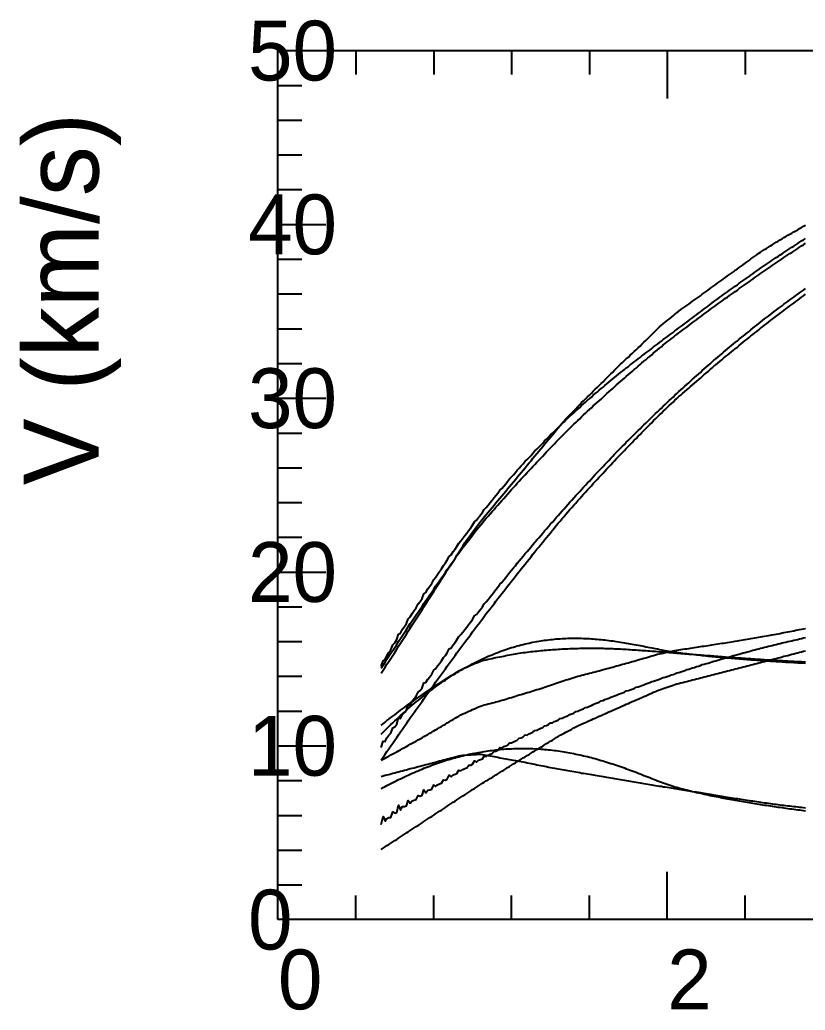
# Model space of a CAD drawing. Extents: x -35 to 179, y -35 to 142.
# Drawn here: x -34.5 to 70.5, y -12.1 to 120.3 of the extents above; entities that cross this region are included whole.
import ezdxf

# ---------------------------------------------------------------- set-up
doc = ezdxf.new("R2010")
doc.units = 0

msp = doc.modelspace()

# ---------------------------------------------------------------- linework, layer by layer
at = {"color": 0}
for p, q in [((10.41, 116.19), (10.41, 112.99)), ((20.83, 116.19), (20.83, 112.99)), ((31.24, 116.19), (31.24, 112.99)), ((41.66, 116.19), (41.66, 112.99)), ((52.07, 116.19), (52.07, 109.79)), ((62.49, 116.19), (62.49, 112.99)), ((0, 111.54), (3.2, 111.54)), ((0, 106.89), (3.2, 106.89)), ((0, 102.24), (3.2, 102.24)), ((0, 97.6), (3.2, 97.6)), ((0, 92.95), (6.4, 92.95)), ((0, 88.3), (3.2, 88.3)), ((0, 83.65), (3.2, 83.65)), ((0, 79.01), (3.2, 79.01)), ((0, 74.36), (3.2, 74.36)), ((0, 69.71), (6.4, 69.71)), ((0, 65.06), (3.2, 65.06)), ((0, 60.42), (3.2, 60.42)), ((0, 55.77), (3.2, 55.77)), ((0, 51.12), (3.2, 51.12)), ((0, 46.47), (6.4, 46.47)), ((0, 41.83), (3.2, 41.83)), ((0, 37.18), (3.2, 37.18)), ((0, 32.53), (3.2, 32.53)), ((0, 27.88), (3.2, 27.88)), ((0, 23.24), (6.4, 23.24)), ((0, 18.59), (3.2, 18.59)), ((0, 13.94), (3.2, 13.94)), ((0, 9.29), (3.2, 9.29)), ((52.07, 0), (52.07, 6.4)), ((0, 4.65), (3.2, 4.65)), ((10.41, 0), (10.41, 3.2)), ((20.83, 0), (20.83, 3.2)), ((31.24, 0), (31.24, 3.2)), ((41.66, 0), (41.66, 3.2)), ((62.49, 0), (62.49, 3.2))]:
    msp.add_line(p, q, dxfattribs=at)
msp.add_lwpolyline([(0, 0), (0, 116.19), (179.2, 116.19), (179.2, 0)], close=True, dxfattribs=at)
at = {"color": 6}
for points in [[(13.8, 32.93), (14.06, 33.33), (14.32, 33.73), (14.58, 34.13), (14.84, 34.52), (15.1, 34.92), (15.36, 35.33), (15.62, 35.73), (15.88, 36.14), (16.14, 36.54), (16.4, 36.95), (16.66, 37.35), (16.92, 37.75), (17.18, 38.16), (17.44, 38.57), (17.7, 38.98), (17.96, 39.39), (18.23, 39.79), (18.49, 40.2), (18.75, 40.61), (19.01, 41.02), (19.27, 41.42), (19.53, 41.83), (19.79, 42.24), (20.05, 42.65), (20.31, 43.05), (20.57, 43.46), (20.83, 43.87), (21.09, 44.28), (21.35, 44.68), (21.61, 45.09), (21.87, 45.5), (22.13, 45.9), (22.39, 46.3), (22.65, 46.7), (22.91, 47.1), (23.17, 47.5), (23.43, 47.9), (23.69, 48.3), (23.95, 48.71), (24.21, 49.13), (24.47, 49.54), (24.73, 49.95), (24.99, 50.37), (25.26, 50.78), (25.52, 51.13), (25.78, 51.47), (26.04, 51.82), (26.3, 52.17), (26.56, 52.52), (26.82, 52.87), (27.08, 53.21), (27.34, 53.54), (27.6, 53.85), (27.86, 54.16), (28.12, 54.47), (28.38, 54.78), (28.64, 55.09), (28.9, 55.4), (29.16, 55.71), (29.42, 56.02), (29.68, 56.34), (29.94, 56.65), (30.2, 56.97), (30.46, 57.28), (30.72, 57.6), (30.98, 57.91), (31.24, 58.22), (31.5, 58.54), (31.76, 58.85), (32.02, 59.17), (32.28, 59.48), (32.55, 59.79), (32.81, 60.11), (33.07, 60.42), (33.33, 60.74), (33.59, 61.05), (33.85, 61.36), (34.11, 61.68), (34.37, 61.99), (34.63, 62.31), (34.89, 62.62), (35.15, 62.94), (35.41, 63.25), (35.67, 63.56), (35.93, 63.88), (36.19, 64.19), (36.45, 64.5), (36.71, 64.82), (36.97, 65.13), (37.23, 65.44), (37.49, 65.76), (37.75, 66.07), (38.01, 66.38), (38.27, 66.69), (38.53, 66.95), (38.79, 67.23), (39.05, 67.5), (39.31, 67.77), (39.57, 68.04), (39.84, 68.31), (40.1, 68.59), (40.36, 68.86), (40.62, 69.13), (40.88, 69.38), (41.14, 69.63), (41.4, 69.89), (41.66, 70.14), (41.92, 70.39), (42.18, 70.65), (42.44, 70.9), (42.7, 71.15), (42.96, 71.41), (43.22, 71.66), (43.48, 71.92), (43.74, 72.18), (44, 72.44), (44.26, 72.7), (44.52, 72.95), (44.78, 73.21), (45.04, 73.47), (45.3, 73.73), (45.56, 73.99), (45.82, 74.25), (46.08, 74.49), (46.34, 74.74), (46.6, 74.98), (46.87, 75.22), (47.13, 75.47), (47.39, 75.71), (47.65, 75.96), (47.91, 76.2), (48.17, 76.44), (48.43, 76.69), (48.69, 76.94), (48.95, 77.19), (49.21, 77.45), (49.47, 77.7), (49.73, 77.96), (49.99, 78.22), (50.25, 78.47), (50.51, 78.73), (50.77, 78.98), (51.03, 79.24), (51.29, 79.47), (51.55, 79.67), (51.81, 79.88), (52.07, 80.09), (52.33, 80.3), (52.59, 80.51), (52.85, 80.72), (53.11, 80.93), (53.37, 81.14), (53.63, 81.35), (53.89, 81.56), (54.16, 81.73), (54.42, 81.92), (54.68, 82.11), (54.94, 82.3), (55.2, 82.48), (55.46, 82.67), (55.72, 82.86), (55.98, 83.05), (56.24, 83.23), (56.5, 83.42), (56.76, 83.61), (57.02, 83.8), (57.28, 83.99), (57.54, 84.18), (57.8, 84.36), (58.06, 84.55), (58.32, 84.74), (58.58, 84.93), (58.84, 85.12), (59.1, 85.31), (59.36, 85.49), (59.62, 85.68), (59.88, 85.87), (60.14, 86.06), (60.4, 86.24), (60.66, 86.43), (60.92, 86.62), (61.18, 86.81), (61.45, 86.99), (61.71, 87.18), (61.97, 87.37), (62.23, 87.56), (62.49, 87.75), (62.75, 87.95), (63.01, 88.14), (63.27, 88.33), (63.53, 88.52), (63.79, 88.71), (64.05, 88.9), (64.31, 89.09), (64.57, 89.26), (64.83, 89.42), (65.09, 89.58), (65.35, 89.75), (65.61, 89.91), (65.87, 90.07), (66.13, 90.24), (66.39, 90.4), (66.65, 90.57), (66.91, 90.73), (67.17, 90.88), (67.43, 91.03), (67.69, 91.18), (67.95, 91.34), (68.21, 91.49), (68.48, 91.64), (68.74, 91.79), (69, 91.94), (69.26, 92.09), (69.52, 92.24), (69.78, 92.39), (70.04, 92.55), (70.3, 92.7), (70.56, 92.85)], [(13.8, 9.38), (14.06, 9.55), (14.32, 9.72), (14.58, 9.89), (14.84, 10.05), (15.1, 10.22), (15.36, 10.39), (15.62, 10.56), (15.88, 10.73), (16.14, 10.89), (16.4, 11.06), (16.66, 11.23), (16.92, 11.41), (17.18, 11.58), (17.44, 11.75), (17.7, 11.92), (17.96, 12.09), (18.23, 12.26), (18.49, 12.43), (18.75, 12.6), (19.01, 12.78), (19.27, 12.95), (19.53, 13.12), (19.79, 13.29), (20.05, 13.46), (20.31, 13.63), (20.57, 13.8), (20.83, 13.97), (21.09, 14.14), (21.35, 14.31), (21.61, 14.48), (21.87, 14.65), (22.13, 14.82), (22.39, 14.99), (22.65, 15.16), (22.91, 15.33), (23.17, 15.51), (23.43, 15.68), (23.69, 15.85), (23.95, 16.02), (24.21, 16.19), (24.47, 16.36), (24.73, 16.53), (24.99, 16.7), (25.26, 16.87), (25.52, 17.04), (25.78, 17.21), (26.04, 17.38), (26.3, 17.55), (26.56, 17.72), (26.82, 17.89), (27.08, 18.06), (27.34, 18.22), (27.6, 18.38), (27.86, 18.54), (28.12, 18.7), (28.38, 18.86), (28.64, 19.02), (28.9, 19.18), (29.16, 19.34), (29.42, 19.51), (29.68, 19.67), (29.94, 19.83), (30.2, 19.99), (30.46, 20.15), (30.72, 20.32), (30.98, 20.48), (31.24, 20.64), (31.5, 20.81), (31.76, 20.97), (32.02, 21.13), (32.28, 21.29), (32.55, 21.45), (32.81, 21.61), (33.07, 21.77), (33.33, 21.93), (33.59, 22.09), (33.85, 22.25), (34.11, 22.41), (34.37, 22.57), (34.63, 22.73), (34.89, 22.89), (35.15, 23.05), (35.41, 23.21), (35.67, 23.37), (35.93, 23.53), (36.19, 23.69), (36.45, 23.85), (36.71, 24.01), (36.97, 24.17), (37.23, 24.33), (37.49, 24.49), (37.75, 24.64), (38.01, 24.78), (38.27, 24.92), (38.53, 25.06), (38.79, 25.2), (39.05, 25.34), (39.31, 25.48), (39.57, 25.62), (39.84, 25.76), (40.1, 25.9), (40.36, 26.02), (40.62, 26.13), (40.88, 26.25), (41.14, 26.37), (41.4, 26.48), (41.66, 26.6), (41.92, 26.72), (42.18, 26.83), (42.44, 26.95), (42.7, 27.06), (42.96, 27.18), (43.22, 27.3), (43.48, 27.41), (43.74, 27.53), (44, 27.64), (44.26, 27.76), (44.52, 27.87), (44.78, 27.99), (45.04, 28.1), (45.3, 28.22), (45.56, 28.33), (45.82, 28.45), (46.08, 28.56), (46.34, 28.68), (46.6, 28.79), (46.87, 28.91), (47.13, 29.02), (47.39, 29.14), (47.65, 29.26), (47.91, 29.37), (48.17, 29.49), (48.43, 29.6), (48.69, 29.71), (48.95, 29.83), (49.21, 29.94), (49.47, 30.06), (49.73, 30.17), (49.99, 30.28), (50.25, 30.4), (50.51, 30.51), (50.77, 30.63), (51.03, 30.71), (51.29, 30.8), (51.55, 30.89), (51.81, 30.98), (52.07, 31.07), (52.33, 31.16), (52.59, 31.25), (52.85, 31.34), (53.11, 31.43), (53.37, 31.52), (53.63, 31.58), (53.89, 31.64), (54.16, 31.71), (54.42, 31.78), (54.68, 31.84), (54.94, 31.91), (55.2, 31.97), (55.46, 32.04), (55.72, 32.1), (55.98, 32.17), (56.24, 32.24), (56.5, 32.31), (56.76, 32.37), (57.02, 32.44), (57.28, 32.51), (57.54, 32.58), (57.8, 32.65), (58.06, 32.71), (58.32, 32.78), (58.58, 32.85), (58.84, 32.92), (59.1, 32.98), (59.36, 33.05), (59.62, 33.12), (59.88, 33.18), (60.14, 33.25), (60.4, 33.32), (60.66, 33.38), (60.92, 33.45), (61.18, 33.52), (61.45, 33.58), (61.71, 33.65), (61.97, 33.72), (62.23, 33.78), (62.49, 33.85), (62.75, 33.92), (63.01, 33.98), (63.27, 34.05), (63.53, 34.12), (63.79, 34.18), (64.05, 34.25), (64.31, 34.32), (64.57, 34.38), (64.83, 34.45), (65.09, 34.52), (65.35, 34.59), (65.61, 34.65), (65.87, 34.72), (66.13, 34.79), (66.39, 34.85), (66.65, 34.92), (66.91, 34.99), (67.17, 35.06), (67.43, 35.13), (67.69, 35.2), (67.95, 35.26), (68.21, 35.33), (68.48, 35.4), (68.74, 35.47), (69, 35.54), (69.26, 35.61), (69.52, 35.68), (69.78, 35.74), (70.04, 35.81), (70.3, 35.88), (70.56, 35.95)]]:
    msp.add_lwpolyline(points, dxfattribs=at)
at = {"color": 3}
for points in [[(13.8, 33.83), (14.06, 34.61), (14.32, 34.76), (14.58, 35.27), (14.84, 35.69), (15.1, 36.08), (15.36, 36.72), (15.62, 37.02), (15.88, 37.44), (16.14, 38.18), (16.4, 38.29), (16.66, 38.83), (16.92, 39.2), (17.18, 39.59), (17.44, 40.22), (17.7, 40.46), (17.96, 40.91), (18.23, 41.31), (18.49, 41.7), (18.75, 42.23), (19.01, 42.55), (19.27, 42.95), (19.53, 43.56), (19.79, 43.75), (20.05, 44.22), (20.31, 44.57), (20.57, 44.95), (20.83, 45.48), (21.09, 45.76), (21.35, 46.16), (21.61, 46.53), (21.87, 46.9), (22.13, 47.36), (22.39, 47.68), (22.65, 48.05), (22.91, 48.56), (23.17, 48.79), (23.43, 49.2), (23.69, 49.54), (23.95, 49.89), (24.21, 50.35), (24.47, 50.63), (24.73, 50.99), (24.99, 51.34), (25.26, 51.68), (25.52, 52.09), (25.78, 52.39), (26.04, 52.73), (26.3, 53.18), (26.56, 53.42), (26.82, 53.78), (27.08, 54.1), (27.34, 54.42), (27.6, 54.82), (27.86, 55.1), (28.12, 55.43), (28.38, 55.75), (28.64, 56.06), (28.9, 56.42), (29.16, 56.71), (29.42, 57.02), (29.68, 57.41), (29.94, 57.65), (30.2, 57.97), (30.46, 58.27), (30.72, 58.57), (30.98, 58.92), (31.24, 59.19), (31.5, 59.48), (31.76, 59.77), (32.02, 60.07), (32.28, 60.38), (32.55, 60.65), (32.81, 60.94), (33.07, 61.28), (33.33, 61.51), (33.59, 61.8), (33.85, 62.07), (34.11, 62.35), (34.37, 62.66), (34.63, 62.92), (34.89, 63.18), (35.15, 63.45), (35.41, 63.72), (35.67, 64), (35.93, 64.25), (36.19, 64.51), (36.45, 64.81), (36.71, 65.04), (36.97, 65.3), (37.23, 65.54), (37.49, 65.8), (37.75, 66.07), (38.01, 66.32), (38.27, 66.55), (38.53, 66.8), (38.79, 67.05), (39.05, 67.3), (39.31, 67.53), (39.57, 67.77), (39.84, 68.04), (40.1, 68.26), (40.36, 68.49), (40.62, 68.72), (40.88, 68.95), (41.14, 69.2), (41.4, 69.43), (41.66, 69.64), (41.92, 69.87), (42.18, 70.1), (42.44, 70.33), (42.7, 70.54), (42.96, 70.77), (43.22, 71.01), (43.48, 71.21), (43.74, 71.43), (44, 71.64), (44.26, 71.86), (44.52, 72.08), (44.78, 72.3), (45.04, 72.5), (45.3, 72.71), (45.56, 72.92), (45.82, 73.13), (46.08, 73.33), (46.34, 73.54), (46.6, 73.76), (46.87, 73.96), (47.13, 74.16), (47.39, 74.36), (47.65, 74.56), (47.91, 74.77), (48.17, 74.98), (48.43, 75.16), (48.69, 75.36), (48.95, 75.57), (49.21, 75.76), (49.47, 75.96), (49.73, 76.15), (49.99, 76.36), (50.25, 76.56), (50.51, 76.74), (50.77, 76.94), (51.03, 77.14), (51.29, 77.34), (51.55, 77.54), (51.81, 77.72), (52.07, 77.92), (52.33, 78.12), (52.59, 78.31), (52.85, 78.51), (53.11, 78.71), (53.37, 78.91), (53.63, 79.11), (53.89, 79.3), (54.16, 79.5), (54.42, 79.7), (54.68, 79.89), (54.94, 80.1), (55.2, 80.28), (55.46, 80.48), (55.72, 80.68), (55.98, 80.87), (56.24, 81.07), (56.5, 81.26), (56.76, 81.46), (57.02, 81.66), (57.28, 81.84), (57.54, 82.04), (57.8, 82.24), (58.06, 82.43), (58.32, 82.63), (58.58, 82.81), (58.84, 83), (59.1, 83.2), (59.36, 83.38), (59.62, 83.57), (59.88, 83.76), (60.14, 83.95), (60.4, 84.15), (60.66, 84.33), (60.92, 84.52), (61.18, 84.71), (61.45, 84.89), (61.71, 85.09), (61.97, 85.26), (62.23, 85.45), (62.49, 85.64), (62.75, 85.81), (63.01, 86), (63.27, 86.18), (63.53, 86.36), (63.79, 86.56), (64.05, 86.73), (64.31, 86.91), (64.57, 87.09), (64.83, 87.27), (65.09, 87.46), (65.35, 87.62), (65.61, 87.8), (65.87, 87.99), (66.13, 88.15), (66.39, 88.33), (66.65, 88.51), (66.91, 88.68), (67.17, 88.87), (67.43, 89.03), (67.69, 89.2), (67.95, 89.38), (68.21, 89.55), (68.48, 89.73), (68.74, 89.89), (69, 90.06), (69.26, 90.24), (69.52, 90.4), (69.78, 90.57), (70.04, 90.74), (70.3, 90.9), (70.56, 91.08)], [(13.8, 23.01), (14.06, 23.87), (14.32, 23.82), (14.58, 24.29), (14.84, 24.64), (15.1, 24.94), (15.36, 25.62), (15.62, 25.79), (15.88, 26.15), (16.14, 26.96), (16.4, 26.87), (16.66, 27.4), (16.92, 27.68), (17.18, 28.01), (17.44, 28.67), (17.7, 28.78), (17.96, 29.19), (18.23, 29.54), (18.49, 29.87), (18.75, 30.41), (19.01, 30.65), (19.27, 31), (19.53, 31.64), (19.79, 31.71), (20.05, 32.16), (20.31, 32.46), (20.57, 32.8), (20.83, 33.34), (21.09, 33.54), (21.35, 33.91), (21.61, 34.25), (21.87, 34.58), (22.13, 35.05), (22.39, 35.31), (22.65, 35.66), (22.91, 36.19), (23.17, 36.35), (23.43, 36.75), (23.69, 37.06), (23.95, 37.39), (24.21, 37.86), (24.47, 38.1), (24.73, 38.45), (24.99, 38.78), (25.26, 39.11), (25.52, 39.52), (25.78, 39.8), (26.04, 40.13), (26.3, 40.6), (26.56, 40.81), (26.82, 41.17), (27.08, 41.48), (27.34, 41.8), (27.6, 42.22), (27.86, 42.49), (28.12, 42.81), (28.38, 43.14), (28.64, 43.46), (28.9, 43.83), (29.16, 44.12), (29.42, 44.44), (29.68, 44.86), (29.94, 45.09), (30.2, 45.43), (30.46, 45.73), (30.72, 46.05), (30.98, 46.43), (31.24, 46.71), (31.5, 47.01), (31.76, 47.32), (32.02, 47.64), (32.28, 47.98), (32.55, 48.27), (32.81, 48.58), (33.07, 48.96), (33.33, 49.21), (33.59, 49.52), (33.85, 49.82), (34.11, 50.13), (34.37, 50.47), (34.63, 50.76), (34.89, 51.05), (35.15, 51.35), (35.41, 51.65), (35.67, 51.97), (35.93, 52.25), (36.19, 52.55), (36.45, 52.9), (36.71, 53.16), (36.97, 53.46), (37.23, 53.75), (37.49, 54.04), (37.75, 54.36), (38.01, 54.65), (38.27, 54.92), (38.53, 55.21), (38.79, 55.51), (39.05, 55.81), (39.31, 56.08), (39.57, 56.37), (39.84, 56.69), (40.1, 56.96), (40.36, 57.24), (40.62, 57.51), (40.88, 57.8), (41.14, 58.1), (41.4, 58.38), (41.66, 58.64), (41.92, 58.92), (42.18, 59.21), (42.44, 59.49), (42.7, 59.76), (42.96, 60.03), (43.22, 60.33), (43.48, 60.59), (43.74, 60.86), (44, 61.13), (44.26, 61.4), (44.52, 61.68), (44.78, 61.96), (45.04, 62.21), (45.3, 62.48), (45.56, 62.75), (45.82, 63.02), (46.08, 63.28), (46.34, 63.54), (46.6, 63.82), (46.87, 64.08), (47.13, 64.33), (47.39, 64.59), (47.65, 64.85), (47.91, 65.12), (48.17, 65.39), (48.43, 65.62), (48.69, 65.88), (48.95, 66.14), (49.21, 66.39), (49.47, 66.65), (49.73, 66.9), (49.99, 67.16), (50.25, 67.41), (50.51, 67.65), (50.77, 67.9), (51.03, 68.15), (51.29, 68.4), (51.55, 68.66), (51.81, 68.89), (52.07, 69.14), (52.33, 69.39), (52.59, 69.62), (52.85, 69.87), (53.11, 70.11), (53.37, 70.36), (53.63, 70.6), (53.89, 70.83), (54.16, 71.07), (54.42, 71.31), (54.68, 71.54), (54.94, 71.79), (55.2, 72.01), (55.46, 72.24), (55.72, 72.48), (55.98, 72.71), (56.24, 72.94), (56.5, 73.17), (56.76, 73.4), (57.02, 73.64), (57.28, 73.86), (57.54, 74.08), (57.8, 74.31), (58.06, 74.54), (58.32, 74.78), (58.58, 74.98), (58.84, 75.21), (59.1, 75.43), (59.36, 75.65), (59.62, 75.87), (59.88, 76.09), (60.14, 76.31), (60.4, 76.54), (60.66, 76.74), (60.92, 76.96), (61.18, 77.18), (61.45, 77.39), (61.71, 77.62), (61.97, 77.81), (62.23, 78.02), (62.49, 78.24), (62.75, 78.44), (63.01, 78.65), (63.27, 78.86), (63.53, 79.07), (63.79, 79.29), (64.05, 79.48), (64.31, 79.69), (64.57, 79.9), (64.83, 80.09), (65.09, 80.32), (65.35, 80.5), (65.61, 80.7), (65.87, 80.91), (66.13, 81.1), (66.39, 81.3), (66.65, 81.5), (66.91, 81.69), (67.17, 81.9), (67.43, 82.08), (67.69, 82.28), (67.95, 82.48), (68.21, 82.66), (68.48, 82.87), (68.74, 83.05), (69, 83.24), (69.26, 83.44), (69.52, 83.61), (69.78, 83.81), (70.04, 83.99), (70.3, 84.18), (70.56, 84.37)], [(13.8, 24.8), (14.06, 25.06), (14.32, 25.31), (14.58, 25.57), (14.84, 25.82), (15.1, 26.07), (15.36, 26.31), (15.62, 26.56), (15.88, 26.8), (16.14, 27.04), (16.4, 27.28), (16.66, 27.52), (16.92, 27.75), (17.18, 27.98), (17.44, 28.21), (17.7, 28.43), (17.96, 28.66), (18.23, 28.88), (18.49, 29.1), (18.75, 29.31), (19.01, 29.52), (19.27, 29.73), (19.53, 29.94), (19.79, 30.14), (20.05, 30.35), (20.31, 30.54), (20.57, 30.74), (20.83, 30.93), (21.09, 31.12), (21.35, 31.31), (21.61, 31.5), (21.87, 31.68), (22.13, 31.86), (22.39, 32.03), (22.65, 32.21), (22.91, 32.38), (23.17, 32.55), (23.43, 32.71), (23.69, 32.87), (23.95, 33.03), (24.21, 33.19), (24.47, 33.34), (24.73, 33.49), (24.99, 33.64), (25.26, 33.79), (25.52, 33.93), (25.78, 34.07), (26.04, 34.21), (26.3, 34.34), (26.56, 34.47), (26.82, 34.6), (27.08, 34.72), (27.34, 34.85), (27.6, 34.97), (27.86, 35.08), (28.12, 35.2), (28.38, 35.31), (28.64, 35.42), (28.9, 35.53), (29.16, 35.63), (29.42, 35.73), (29.68, 35.83), (29.94, 35.92), (30.2, 36.01), (30.46, 36.1), (30.72, 36.19), (30.98, 36.28), (31.24, 36.36), (31.5, 36.44), (31.76, 36.51), (32.02, 36.59), (32.28, 36.66), (32.55, 36.72), (32.81, 36.79), (33.07, 36.85), (33.33, 36.91), (33.59, 36.97), (33.85, 37.03), (34.11, 37.08), (34.37, 37.13), (34.63, 37.18), (34.89, 37.22), (35.15, 37.26), (35.41, 37.3), (35.67, 37.34), (35.93, 37.38), (36.19, 37.41), (36.45, 37.44), (36.71, 37.47), (36.97, 37.49), (37.23, 37.52), (37.49, 37.54), (37.75, 37.56), (38.01, 37.57), (38.27, 37.59), (38.53, 37.6), (38.79, 37.61), (39.05, 37.61), (39.31, 37.62), (39.57, 37.62), (39.84, 37.62), (40.1, 37.62), (40.36, 37.62), (40.62, 37.61), (40.88, 37.6), (41.14, 37.59), (41.4, 37.58), (41.66, 37.57), (41.92, 37.55), (42.18, 37.53), (42.44, 37.51), (42.7, 37.49), (42.96, 37.47), (43.22, 37.44), (43.48, 37.42), (43.74, 37.39), (44, 37.36), (44.26, 37.33), (44.52, 37.29), (44.78, 37.26), (45.04, 37.22), (45.3, 37.19), (45.56, 37.15), (45.82, 37.11), (46.08, 37.06), (46.34, 37.02), (46.6, 36.98), (46.87, 36.93), (47.13, 36.89), (47.39, 36.84), (47.65, 36.79), (47.91, 36.74), (48.17, 36.69), (48.43, 36.64), (48.69, 36.59), (48.95, 36.54), (49.21, 36.49), (49.47, 36.44), (49.73, 36.39), (49.99, 36.34), (50.25, 36.28), (50.51, 36.23), (50.77, 36.18), (51.03, 36.13), (51.29, 36.08), (51.55, 36.03), (51.81, 35.99), (52.07, 35.94), (52.33, 35.9), (52.59, 35.85), (52.85, 35.81), (53.11, 35.77), (53.37, 35.74), (53.63, 35.7), (53.89, 35.67), (54.16, 35.63), (54.42, 35.6), (54.68, 35.56), (54.94, 35.53), (55.2, 35.5), (55.46, 35.47), (55.72, 35.44), (55.98, 35.41), (56.24, 35.38), (56.5, 35.35), (56.76, 35.32), (57.02, 35.3), (57.28, 35.27), (57.54, 35.24), (57.8, 35.22), (58.06, 35.19), (58.32, 35.17), (58.58, 35.14), (58.84, 35.12), (59.1, 35.09), (59.36, 35.07), (59.62, 35.05), (59.88, 35.02), (60.14, 35), (60.4, 34.98), (60.66, 34.96), (60.92, 34.94), (61.18, 34.91), (61.45, 34.89), (61.71, 34.87), (61.97, 34.85), (62.23, 34.83), (62.49, 34.81), (62.75, 34.79), (63.01, 34.77), (63.27, 34.75), (63.53, 34.73), (63.79, 34.72), (64.05, 34.7), (64.31, 34.68), (64.57, 34.66), (64.83, 34.64), (65.09, 34.63), (65.35, 34.61), (65.61, 34.59), (65.87, 34.57), (66.13, 34.56), (66.39, 34.54), (66.65, 34.52), (66.91, 34.51), (67.17, 34.49), (67.43, 34.48), (67.69, 34.46), (67.95, 34.44), (68.21, 34.43), (68.48, 34.41), (68.74, 34.4), (69, 34.38), (69.26, 34.37), (69.52, 34.35), (69.78, 34.34), (70.04, 34.33), (70.3, 34.31), (70.56, 34.3)]]:
    msp.add_lwpolyline(points, dxfattribs=at)
at = {"color": 4}
for points in [[(13.8, 33.63), (14.06, 34.01), (14.32, 34.43), (14.58, 34.82), (14.84, 35.21), (15.1, 35.62), (15.36, 36), (15.62, 36.4), (15.88, 36.8), (16.14, 37.18), (16.4, 37.6), (16.66, 37.98), (16.92, 38.38), (17.18, 38.77), (17.44, 39.15), (17.7, 39.57), (17.96, 39.94), (18.23, 40.33), (18.49, 40.73), (18.75, 41.1), (19.01, 41.5), (19.27, 41.88), (19.53, 42.26), (19.79, 42.66), (20.05, 43.03), (20.31, 43.42), (20.57, 43.8), (20.83, 44.17), (21.09, 44.57), (21.35, 44.94), (21.61, 45.31), (21.87, 45.7), (22.13, 46.06), (22.39, 46.44), (22.65, 46.81), (22.91, 47.17), (23.17, 47.57), (23.43, 47.92), (23.69, 48.29), (23.95, 48.66), (24.21, 49.01), (24.47, 49.4), (24.73, 49.74), (24.99, 50.08), (25.26, 50.42), (25.52, 50.74), (25.78, 51.08), (26.04, 51.42), (26.3, 51.74), (26.56, 52.1), (26.82, 52.41), (27.08, 52.75), (27.34, 53.06), (27.6, 53.35), (27.86, 53.67), (28.12, 53.95), (28.38, 54.25), (28.64, 54.55), (28.9, 54.83), (29.16, 55.14), (29.42, 55.43), (29.68, 55.71), (29.94, 56.03), (30.2, 56.31), (30.46, 56.6), (30.72, 56.9), (30.98, 57.18), (31.24, 57.49), (31.5, 57.76), (31.76, 58.05), (32.02, 58.35), (32.28, 58.62), (32.55, 58.91), (32.81, 59.2), (33.07, 59.46), (33.33, 59.77), (33.59, 60.03), (33.85, 60.32), (34.11, 60.6), (34.37, 60.86), (34.63, 61.16), (34.89, 61.42), (35.15, 61.7), (35.41, 61.98), (35.67, 62.24), (35.93, 62.52), (36.19, 62.8), (36.45, 63.06), (36.71, 63.35), (36.97, 63.61), (37.23, 63.88), (37.49, 64.15), (37.75, 64.4), (38.01, 64.68), (38.27, 64.93), (38.53, 65.19), (38.79, 65.46), (39.05, 65.7), (39.31, 65.96), (39.57, 66.22), (39.84, 66.46), (40.1, 66.74), (40.36, 66.97), (40.62, 67.22), (40.88, 67.47), (41.14, 67.69), (41.4, 67.96), (41.66, 68.19), (41.92, 68.43), (42.18, 68.68), (42.44, 68.9), (42.7, 69.14), (42.96, 69.38), (43.22, 69.6), (43.48, 69.86), (43.74, 70.08), (44, 70.32), (44.26, 70.56), (44.52, 70.78), (44.78, 71.03), (45.04, 71.25), (45.3, 71.48), (45.56, 71.72), (45.82, 71.93), (46.08, 72.17), (46.34, 72.4), (46.6, 72.61), (46.87, 72.86), (47.13, 73.07), (47.39, 73.3), (47.65, 73.53), (47.91, 73.74), (48.17, 73.99), (48.43, 74.2), (48.69, 74.43), (48.95, 74.66), (49.21, 74.86), (49.47, 75.09), (49.73, 75.31), (49.99, 75.52), (50.25, 75.76), (50.51, 75.97), (50.77, 76.19), (51.03, 76.4), (51.29, 76.6), (51.55, 76.83), (51.81, 77.02), (52.07, 77.23), (52.33, 77.45), (52.59, 77.64), (52.85, 77.85), (53.11, 78.06), (53.37, 78.25), (53.63, 78.47), (53.89, 78.65), (54.16, 78.85), (54.42, 79.05), (54.68, 79.23), (54.94, 79.45), (55.2, 79.63), (55.46, 79.82), (55.72, 80.03), (55.98, 80.2), (56.24, 80.4), (56.5, 80.6), (56.76, 80.78), (57.02, 80.99), (57.28, 81.17), (57.54, 81.37), (57.8, 81.56), (58.06, 81.74), (58.32, 81.95), (58.58, 82.12), (58.84, 82.32), (59.1, 82.51), (59.36, 82.69), (59.62, 82.88), (59.88, 83.07), (60.14, 83.24), (60.4, 83.45), (60.66, 83.62), (60.92, 83.81), (61.18, 84), (61.45, 84.17), (61.71, 84.38), (61.97, 84.55), (62.23, 84.74), (62.49, 84.93), (62.75, 85.1), (63.01, 85.29), (63.27, 85.47), (63.53, 85.64), (63.79, 85.84), (64.05, 86.01), (64.31, 86.19), (64.57, 86.38), (64.83, 86.55), (65.09, 86.75), (65.35, 86.91), (65.61, 87.09), (65.87, 87.28), (66.13, 87.44), (66.39, 87.63), (66.65, 87.8), (66.91, 87.97), (67.17, 88.17), (67.43, 88.33), (67.69, 88.51), (67.95, 88.69), (68.21, 88.86), (68.48, 89.05), (68.74, 89.21), (69, 89.39), (69.26, 89.57), (69.52, 89.73), (69.78, 89.91), (70.04, 90.08), (70.3, 90.24), (70.56, 90.43)], [(13.8, 21.34), (14.06, 21.7), (14.32, 22.11), (14.58, 22.47), (14.84, 22.85), (15.1, 23.24), (15.36, 23.59), (15.62, 23.98), (15.88, 24.35), (16.14, 24.71), (16.4, 25.11), (16.66, 25.47), (16.92, 25.85), (17.18, 26.23), (17.44, 26.58), (17.7, 26.98), (17.96, 27.33), (18.23, 27.7), (18.49, 28.08), (18.75, 28.43), (19.01, 28.81), (19.27, 29.18), (19.53, 29.53), (19.79, 29.92), (20.05, 30.27), (20.31, 30.64), (20.57, 31.01), (20.83, 31.35), (21.09, 31.74), (21.35, 32.08), (21.61, 32.45), (21.87, 32.82), (22.13, 33.16), (22.39, 33.53), (22.65, 33.89), (22.91, 34.22), (23.17, 34.61), (23.43, 34.95), (23.69, 35.31), (23.95, 35.67), (24.21, 36.01), (24.47, 36.39), (24.73, 36.72), (24.99, 37.08), (25.26, 37.44), (25.52, 37.77), (25.78, 38.13), (26.04, 38.48), (26.3, 38.81), (26.56, 39.19), (26.82, 39.51), (27.08, 39.87), (27.34, 40.21), (27.6, 40.53), (27.86, 40.91), (28.12, 41.22), (28.38, 41.56), (28.64, 41.91), (28.9, 42.23), (29.16, 42.58), (29.42, 42.91), (29.68, 43.23), (29.94, 43.6), (30.2, 43.91), (30.46, 44.25), (30.72, 44.59), (30.98, 44.9), (31.24, 45.27), (31.5, 45.58), (31.76, 45.91), (32.02, 46.25), (32.28, 46.56), (32.55, 46.9), (32.81, 47.23), (33.07, 47.53), (33.33, 47.89), (33.59, 48.2), (33.85, 48.52), (34.11, 48.85), (34.37, 49.16), (34.63, 49.51), (34.89, 49.81), (35.15, 50.13), (35.41, 50.47), (35.67, 50.77), (35.93, 51.09), (36.19, 51.41), (36.45, 51.71), (36.71, 52.06), (36.97, 52.36), (37.23, 52.68), (37.49, 53), (37.75, 53.29), (38.01, 53.62), (38.27, 53.91), (38.53, 54.21), (38.79, 54.52), (39.05, 54.81), (39.31, 55.12), (39.57, 55.42), (39.84, 55.7), (40.1, 56.03), (40.36, 56.3), (40.62, 56.59), (40.88, 56.88), (41.14, 57.15), (41.4, 57.46), (41.66, 57.73), (41.92, 58.01), (42.18, 58.31), (42.44, 58.57), (42.7, 58.86), (42.96, 59.14), (43.22, 59.4), (43.48, 59.71), (43.74, 59.97), (44, 60.25), (44.26, 60.54), (44.52, 60.8), (44.78, 61.1), (45.04, 61.36), (45.3, 61.63), (45.56, 61.91), (45.82, 62.17), (46.08, 62.45), (46.34, 62.72), (46.6, 62.98), (46.87, 63.28), (47.13, 63.53), (47.39, 63.8), (47.65, 64.08), (47.91, 64.33), (48.17, 64.62), (48.43, 64.87), (48.69, 65.14), (48.95, 65.41), (49.21, 65.66), (49.47, 65.93), (49.73, 66.19), (49.99, 66.44), (50.25, 66.73), (50.51, 66.97), (50.77, 67.23), (51.03, 67.48), (51.29, 67.72), (51.55, 67.99), (51.81, 68.22), (52.07, 68.46), (52.33, 68.72), (52.59, 68.95), (52.85, 69.2), (53.11, 69.44), (53.37, 69.67), (53.63, 69.92), (53.89, 70.14), (54.16, 70.37), (54.42, 70.61), (54.68, 70.82), (54.94, 71.07), (55.2, 71.28), (55.46, 71.51), (55.72, 71.74), (55.98, 71.95), (56.24, 72.19), (56.5, 72.41), (56.76, 72.62), (57.02, 72.87), (57.28, 73.08), (57.54, 73.3), (57.8, 73.53), (58.06, 73.74), (58.32, 73.98), (58.58, 74.19), (58.84, 74.41), (59.1, 74.63), (59.36, 74.83), (59.62, 75.06), (59.88, 75.28), (60.14, 75.48), (60.4, 75.71), (60.66, 75.91), (60.92, 76.13), (61.18, 76.35), (61.45, 76.55), (61.71, 76.78), (61.97, 76.98), (62.23, 77.19), (62.49, 77.41), (62.75, 77.6), (63.01, 77.82), (63.27, 78.03), (63.53, 78.22), (63.79, 78.45), (64.05, 78.64), (64.31, 78.85), (64.57, 79.06), (64.83, 79.25), (65.09, 79.47), (65.35, 79.66), (65.61, 79.87), (65.87, 80.08), (66.13, 80.26), (66.39, 80.47), (66.65, 80.67), (66.91, 80.86), (67.17, 81.08), (67.43, 81.26), (67.69, 81.46), (67.95, 81.67), (68.21, 81.85), (68.48, 82.07), (68.74, 82.25), (69, 82.44), (69.26, 82.65), (69.52, 82.82), (69.78, 83.02), (70.04, 83.22), (70.3, 83.39), (70.56, 83.61)], [(13.8, 25.99), (14.06, 26.19), (14.32, 26.39), (14.58, 26.6), (14.84, 26.8), (15.1, 27), (15.36, 27.19), (15.62, 27.39), (15.88, 27.59), (16.14, 27.79), (16.4, 27.98), (16.66, 28.17), (16.92, 28.37), (17.18, 28.56), (17.44, 28.75), (17.7, 28.94), (17.96, 29.13), (18.23, 29.31), (18.49, 29.5), (18.75, 29.68), (19.01, 29.87), (19.27, 30.05), (19.53, 30.23), (19.79, 30.41), (20.05, 30.59), (20.31, 30.77), (20.57, 30.94), (20.83, 31.12), (21.09, 31.29), (21.35, 31.46), (21.61, 31.63), (21.87, 31.8), (22.13, 31.97), (22.39, 32.14), (22.65, 32.3), (22.91, 32.46), (23.17, 32.62), (23.43, 32.78), (23.69, 32.94), (23.95, 33.1), (24.21, 33.26), (24.47, 33.41), (24.73, 33.54), (24.99, 33.66), (25.26, 33.77), (25.52, 33.89), (25.78, 34), (26.04, 34.11), (26.3, 34.22), (26.56, 34.33), (26.82, 34.43), (27.08, 34.54), (27.34, 34.62), (27.6, 34.68), (27.86, 34.74), (28.12, 34.8), (28.38, 34.86), (28.64, 34.92), (28.9, 34.98), (29.16, 35.03), (29.42, 35.09), (29.68, 35.14), (29.94, 35.19), (30.2, 35.24), (30.46, 35.29), (30.72, 35.34), (30.98, 35.39), (31.24, 35.44), (31.5, 35.49), (31.76, 35.53), (32.02, 35.57), (32.28, 35.62), (32.55, 35.66), (32.81, 35.69), (33.07, 35.73), (33.33, 35.76), (33.59, 35.79), (33.85, 35.83), (34.11, 35.86), (34.37, 35.88), (34.63, 35.91), (34.89, 35.94), (35.15, 35.96), (35.41, 35.99), (35.67, 36.01), (35.93, 36.04), (36.19, 36.06), (36.45, 36.08), (36.71, 36.1), (36.97, 36.11), (37.23, 36.13), (37.49, 36.15), (37.75, 36.16), (38.01, 36.18), (38.27, 36.19), (38.53, 36.21), (38.79, 36.22), (39.05, 36.23), (39.31, 36.24), (39.57, 36.25), (39.84, 36.26), (40.1, 36.26), (40.36, 36.27), (40.62, 36.28), (40.88, 36.28), (41.14, 36.28), (41.4, 36.29), (41.66, 36.29), (41.92, 36.29), (42.18, 36.29), (42.44, 36.28), (42.7, 36.28), (42.96, 36.28), (43.22, 36.27), (43.48, 36.27), (43.74, 36.26), (44, 36.25), (44.26, 36.25), (44.52, 36.24), (44.78, 36.23), (45.04, 36.22), (45.3, 36.21), (45.56, 36.19), (45.82, 36.18), (46.08, 36.17), (46.34, 36.15), (46.6, 36.14), (46.87, 36.12), (47.13, 36.11), (47.39, 36.09), (47.65, 36.08), (47.91, 36.06), (48.17, 36.04), (48.43, 36.02), (48.69, 36), (48.95, 35.99), (49.21, 35.97), (49.47, 35.95), (49.73, 35.93), (49.99, 35.91), (50.25, 35.89), (50.51, 35.87), (50.77, 35.84), (51.03, 35.82), (51.29, 35.8), (51.55, 35.78), (51.81, 35.76), (52.07, 35.74), (52.33, 35.72), (52.59, 35.7), (52.85, 35.67), (53.11, 35.65), (53.37, 35.63), (53.63, 35.61), (53.89, 35.59), (54.16, 35.57), (54.42, 35.55), (54.68, 35.53), (54.94, 35.51), (55.2, 35.49), (55.46, 35.47), (55.72, 35.45), (55.98, 35.43), (56.24, 35.41), (56.5, 35.39), (56.76, 35.37), (57.02, 35.35), (57.28, 35.33), (57.54, 35.31), (57.8, 35.29), (58.06, 35.27), (58.32, 35.25), (58.58, 35.23), (58.84, 35.21), (59.1, 35.19), (59.36, 35.17), (59.62, 35.15), (59.88, 35.13), (60.14, 35.11), (60.4, 35.09), (60.66, 35.07), (60.92, 35.05), (61.18, 35.03), (61.45, 35.01), (61.71, 34.99), (61.97, 34.98), (62.23, 34.96), (62.49, 34.94), (62.75, 34.92), (63.01, 34.9), (63.27, 34.89), (63.53, 34.87), (63.79, 34.85), (64.05, 34.83), (64.31, 34.82), (64.57, 34.8), (64.83, 34.78), (65.09, 34.77), (65.35, 34.75), (65.61, 34.73), (65.87, 34.72), (66.13, 34.7), (66.39, 34.69), (66.65, 34.67), (66.91, 34.65), (67.17, 34.64), (67.43, 34.63), (67.69, 34.61), (67.95, 34.6), (68.21, 34.59), (68.48, 34.57), (68.74, 34.56), (69, 34.55), (69.26, 34.53), (69.52, 34.52), (69.78, 34.51), (70.04, 34.49), (70.3, 34.48), (70.56, 34.46)]]:
    msp.add_lwpolyline(points, dxfattribs=at)
at = {"color": 1}
msp.add_lwpolyline([(13.8, 21.32), (14.06, 21.46), (14.32, 21.6), (14.58, 21.73), (14.84, 21.87), (15.1, 22.01), (15.36, 22.15), (15.62, 22.29), (15.88, 22.43), (16.14, 22.57), (16.4, 22.71), (16.66, 22.86), (16.92, 23), (17.18, 23.15), (17.44, 23.29), (17.7, 23.44), (17.96, 23.58), (18.23, 23.73), (18.49, 23.87), (18.75, 24.02), (19.01, 24.17), (19.27, 24.32), (19.53, 24.47), (19.79, 24.62), (20.05, 24.77), (20.31, 24.92), (20.57, 25.07), (20.83, 25.22), (21.09, 25.37), (21.35, 25.52), (21.61, 25.68), (21.87, 25.83), (22.13, 25.98), (22.39, 26.14), (22.65, 26.29), (22.91, 26.45), (23.17, 26.6), (23.43, 26.76), (23.69, 26.91), (23.95, 27.07), (24.21, 27.22), (24.47, 27.38), (24.73, 27.51), (24.99, 27.62), (25.26, 27.74), (25.52, 27.85), (25.78, 27.97), (26.04, 28.08), (26.3, 28.2), (26.56, 28.32), (26.82, 28.43), (27.08, 28.55), (27.34, 28.64), (27.6, 28.7), (27.86, 28.77), (28.12, 28.83), (28.38, 28.9), (28.64, 28.97), (28.9, 29.04), (29.16, 29.11), (29.42, 29.18), (29.68, 29.25), (29.94, 29.32), (30.2, 29.4), (30.46, 29.47), (30.72, 29.55), (30.98, 29.63), (31.24, 29.71), (31.5, 29.79), (31.76, 29.87), (32.02, 29.95), (32.28, 30.03), (32.55, 30.11), (32.81, 30.19), (33.07, 30.27), (33.33, 30.35), (33.59, 30.42), (33.85, 30.5), (34.11, 30.59), (34.37, 30.67), (34.63, 30.75), (34.89, 30.83), (35.15, 30.92), (35.41, 31), (35.67, 31.09), (35.93, 31.18), (36.19, 31.27), (36.45, 31.36), (36.71, 31.44), (36.97, 31.54), (37.23, 31.63), (37.49, 31.72), (37.75, 31.8), (38.01, 31.88), (38.27, 31.96), (38.53, 32.04), (38.79, 32.12), (39.05, 32.2), (39.31, 32.28), (39.57, 32.37), (39.84, 32.45), (40.1, 32.53), (40.36, 32.6), (40.62, 32.67), (40.88, 32.74), (41.14, 32.8), (41.4, 32.87), (41.66, 32.94), (41.92, 33.01), (42.18, 33.08), (42.44, 33.14), (42.7, 33.21), (42.96, 33.28), (43.22, 33.35), (43.48, 33.42), (43.74, 33.49), (44, 33.56), (44.26, 33.63), (44.52, 33.7), (44.78, 33.77), (45.04, 33.84), (45.3, 33.91), (45.56, 33.98), (45.82, 34.06), (46.08, 34.13), (46.34, 34.2), (46.6, 34.28), (46.87, 34.35), (47.13, 34.42), (47.39, 34.5), (47.65, 34.57), (47.91, 34.65), (48.17, 34.72), (48.43, 34.8), (48.69, 34.87), (48.95, 34.94), (49.21, 35.02), (49.47, 35.1), (49.73, 35.17), (49.99, 35.25), (50.25, 35.32), (50.51, 35.4), (50.77, 35.48), (51.03, 35.53), (51.29, 35.58), (51.55, 35.64), (51.81, 35.69), (52.07, 35.75), (52.33, 35.81), (52.59, 35.86), (52.85, 35.92), (53.11, 35.98), (53.37, 36.04), (53.63, 36.07), (53.89, 36.11), (54.16, 36.15), (54.42, 36.18), (54.68, 36.22), (54.94, 36.26), (55.2, 36.3), (55.46, 36.34), (55.72, 36.38), (55.98, 36.41), (56.24, 36.46), (56.5, 36.5), (56.76, 36.54), (57.02, 36.58), (57.28, 36.62), (57.54, 36.66), (57.8, 36.7), (58.06, 36.74), (58.32, 36.78), (58.58, 36.82), (58.84, 36.86), (59.1, 36.9), (59.36, 36.94), (59.62, 36.98), (59.88, 37.02), (60.14, 37.07), (60.4, 37.11), (60.66, 37.15), (60.92, 37.19), (61.18, 37.23), (61.45, 37.27), (61.71, 37.32), (61.97, 37.36), (62.23, 37.4), (62.49, 37.45), (62.75, 37.49), (63.01, 37.54), (63.27, 37.58), (63.53, 37.62), (63.79, 37.67), (64.05, 37.71), (64.31, 37.76), (64.57, 37.8), (64.83, 37.85), (65.09, 37.89), (65.35, 37.94), (65.61, 37.99), (65.87, 38.03), (66.13, 38.08), (66.39, 38.12), (66.65, 38.17), (66.91, 38.22), (67.17, 38.27), (67.43, 38.32), (67.69, 38.37), (67.95, 38.42), (68.21, 38.48), (68.48, 38.53), (68.74, 38.58), (69, 38.63), (69.26, 38.68), (69.52, 38.73), (69.78, 38.78), (70.04, 38.83), (70.3, 38.88), (70.56, 38.93)], dxfattribs=at)
at = {"color": 2}
for points in [[(13.8, 21.32), (14.06, 21.46), (14.32, 21.6), (14.58, 21.73), (14.84, 21.87), (15.1, 22.01), (15.36, 22.15), (15.62, 22.29), (15.88, 22.43), (16.14, 22.57), (16.4, 22.71), (16.66, 22.86), (16.92, 23), (17.18, 23.15), (17.44, 23.29), (17.7, 23.44), (17.96, 23.58), (18.23, 23.73), (18.49, 23.87), (18.75, 24.02), (19.01, 24.17), (19.27, 24.32), (19.53, 24.47), (19.79, 24.62), (20.05, 24.77), (20.31, 24.92), (20.57, 25.07), (20.83, 25.22), (21.09, 25.37), (21.35, 25.52), (21.61, 25.68), (21.87, 25.83), (22.13, 25.98), (22.39, 26.14), (22.65, 26.29), (22.91, 26.45), (23.17, 26.6), (23.43, 26.76), (23.69, 26.91), (23.95, 27.07), (24.21, 27.22), (24.47, 27.38), (24.73, 27.51), (24.99, 27.62), (25.26, 27.74), (25.52, 27.85), (25.78, 27.97), (26.04, 28.08), (26.3, 28.2), (26.56, 28.32), (26.82, 28.43), (27.08, 28.55), (27.34, 28.64), (27.6, 28.7), (27.86, 28.77), (28.12, 28.83), (28.38, 28.9), (28.64, 28.97), (28.9, 29.04), (29.16, 29.11), (29.42, 29.18), (29.68, 29.25), (29.94, 29.32), (30.2, 29.4), (30.46, 29.47), (30.72, 29.55), (30.98, 29.63), (31.24, 29.71), (31.5, 29.79), (31.76, 29.87), (32.02, 29.95), (32.28, 30.03), (32.55, 30.11), (32.81, 30.19), (33.07, 30.27), (33.33, 30.35), (33.59, 30.42), (33.85, 30.5), (34.11, 30.59), (34.37, 30.67), (34.63, 30.75), (34.89, 30.83), (35.15, 30.92), (35.41, 31), (35.67, 31.09), (35.93, 31.18), (36.19, 31.27), (36.45, 31.36), (36.71, 31.44), (36.97, 31.54), (37.23, 31.63), (37.49, 31.72), (37.75, 31.8), (38.01, 31.88), (38.27, 31.96), (38.53, 32.04), (38.79, 32.12), (39.05, 32.2), (39.31, 32.28), (39.57, 32.37), (39.84, 32.45), (40.1, 32.53), (40.36, 32.6), (40.62, 32.67), (40.88, 32.74), (41.14, 32.8), (41.4, 32.87), (41.66, 32.94), (41.92, 33.01), (42.18, 33.08), (42.44, 33.14), (42.7, 33.21), (42.96, 33.28), (43.22, 33.35), (43.48, 33.42), (43.74, 33.49), (44, 33.56), (44.26, 33.63), (44.52, 33.7), (44.78, 33.77), (45.04, 33.84), (45.3, 33.91), (45.56, 33.98), (45.82, 34.06), (46.08, 34.13), (46.34, 34.2), (46.6, 34.28), (46.87, 34.35), (47.13, 34.42), (47.39, 34.5), (47.65, 34.57), (47.91, 34.65), (48.17, 34.72), (48.43, 34.8), (48.69, 34.87), (48.95, 34.94), (49.21, 35.02), (49.47, 35.1), (49.73, 35.17), (49.99, 35.25), (50.25, 35.32), (50.51, 35.4), (50.77, 35.48), (51.03, 35.53), (51.29, 35.58), (51.55, 35.64), (51.81, 35.69), (52.07, 35.75), (52.33, 35.81), (52.59, 35.86), (52.85, 35.92), (53.11, 35.98), (53.37, 36.04), (53.63, 36.07), (53.89, 36.11), (54.16, 36.15), (54.42, 36.18), (54.68, 36.22), (54.94, 36.26), (55.2, 36.3), (55.46, 36.34), (55.72, 36.38), (55.98, 36.41), (56.24, 36.46), (56.5, 36.5), (56.76, 36.54), (57.02, 36.58), (57.28, 36.62), (57.54, 36.66), (57.8, 36.7), (58.06, 36.74), (58.32, 36.78), (58.58, 36.82), (58.84, 36.86), (59.1, 36.9), (59.36, 36.94), (59.62, 36.98), (59.88, 37.02), (60.14, 37.07), (60.4, 37.11), (60.66, 37.15), (60.92, 37.19), (61.18, 37.23), (61.45, 37.27), (61.71, 37.32), (61.97, 37.36), (62.23, 37.4), (62.49, 37.45), (62.75, 37.49), (63.01, 37.54), (63.27, 37.58), (63.53, 37.62), (63.79, 37.67), (64.05, 37.71), (64.31, 37.76), (64.57, 37.8), (64.83, 37.85), (65.09, 37.89), (65.35, 37.94), (65.61, 37.99), (65.87, 38.03), (66.13, 38.08), (66.39, 38.12), (66.65, 38.17), (66.91, 38.22), (67.17, 38.27), (67.43, 38.32), (67.69, 38.37), (67.95, 38.42), (68.21, 38.48), (68.48, 38.53), (68.74, 38.58), (69, 38.63), (69.26, 38.68), (69.52, 38.73), (69.78, 38.78), (70.04, 38.83), (70.3, 38.88), (70.56, 38.93)], [(13.8, 12.73), (14.06, 13.8), (14.32, 13.14), (14.58, 13.53), (14.84, 13.65), (15.1, 13.67), (15.36, 14.41), (15.62, 14.21), (15.88, 14.34), (16.14, 15.32), (16.4, 14.62), (16.66, 15.11), (16.92, 15.11), (17.18, 15.19), (17.44, 15.92), (17.7, 15.57), (17.96, 15.86), (18.23, 15.99), (18.49, 16.06), (18.75, 16.59), (19.01, 16.51), (19.27, 16.65), (19.53, 17.36), (19.79, 16.93), (20.05, 17.3), (20.31, 17.35), (20.57, 17.45), (20.83, 18), (21.09, 17.81), (21.35, 18.03), (21.61, 18.17), (21.87, 18.26), (22.13, 18.67), (22.39, 18.65), (22.65, 18.79), (22.91, 19.33), (23.17, 19.07), (23.43, 19.36), (23.69, 19.44), (23.95, 19.55), (24.21, 19.97), (24.47, 19.88), (24.73, 20.07), (24.99, 20.2), (25.26, 20.31), (25.52, 20.64), (25.78, 20.66), (26.04, 20.79), (26.3, 21.22), (26.56, 21.07), (26.82, 21.31), (27.08, 21.39), (27.34, 21.51), (27.6, 21.85), (27.86, 21.82), (28.12, 21.99), (28.38, 22.11), (28.64, 22.22), (28.9, 22.49), (29.16, 22.54), (29.42, 22.66), (29.68, 23.02), (29.94, 22.93), (30.2, 23.14), (30.46, 23.23), (30.72, 23.34), (30.98, 23.63), (31.24, 23.63), (31.5, 23.78), (31.76, 23.9), (32.02, 24.01), (32.28, 24.24), (32.55, 24.3), (32.81, 24.42), (33.07, 24.72), (33.33, 24.68), (33.59, 24.85), (33.85, 24.95), (34.11, 25.06), (34.37, 25.3), (34.63, 25.33), (34.89, 25.46), (35.15, 25.58), (35.41, 25.69), (35.67, 25.89), (35.93, 25.95), (36.19, 26.07), (36.45, 26.33), (36.71, 26.31), (36.97, 26.47), (37.23, 26.56), (37.49, 26.67), (37.75, 26.88), (38.01, 26.93), (38.27, 27.05), (38.53, 27.16), (38.79, 27.26), (39.05, 27.44), (39.31, 27.51), (39.57, 27.62), (39.84, 27.84), (40.1, 27.85), (40.36, 27.99), (40.62, 28.08), (40.88, 28.18), (41.14, 28.37), (41.4, 28.42), (41.66, 28.53), (41.92, 28.63), (42.18, 28.74), (42.44, 28.89), (42.7, 28.96), (42.96, 29.07), (43.22, 29.26), (43.48, 29.28), (43.74, 29.41), (44, 29.5), (44.26, 29.6), (44.52, 29.76), (44.78, 29.82), (45.04, 29.92), (45.3, 30.02), (45.56, 30.12), (45.82, 30.25), (46.08, 30.32), (46.34, 30.42), (46.6, 30.59), (46.87, 30.63), (47.13, 30.74), (47.39, 30.83), (47.65, 30.92), (47.91, 31.06), (48.17, 31.13), (48.43, 31.22), (48.69, 31.31), (48.95, 31.4), (49.21, 31.53), (49.47, 31.6), (49.73, 31.69), (49.99, 31.84), (50.25, 31.88), (50.51, 31.98), (50.77, 32.07), (51.03, 32.15), (51.29, 32.28), (51.55, 32.35), (51.81, 32.43), (52.07, 32.52), (52.33, 32.61), (52.59, 32.72), (52.85, 32.79), (53.11, 32.87), (53.37, 33.01), (53.63, 33.05), (53.89, 33.14), (54.16, 33.22), (54.42, 33.3), (54.68, 33.42), (54.94, 33.48), (55.2, 33.56), (55.46, 33.64), (55.72, 33.72), (55.98, 33.83), (56.24, 33.89), (56.5, 33.97), (56.76, 34.09), (57.02, 34.14), (57.28, 34.22), (57.54, 34.29), (57.8, 34.37), (58.06, 34.48), (58.32, 34.54), (58.58, 34.61), (58.84, 34.69), (59.1, 34.76), (59.36, 34.85), (59.62, 34.91), (59.88, 34.99), (60.14, 35.1), (60.4, 35.14), (60.66, 35.22), (60.92, 35.29), (61.18, 35.36), (61.45, 35.45), (61.71, 35.51), (61.97, 35.58), (62.23, 35.65), (62.49, 35.72), (62.75, 35.8), (63.01, 35.86), (63.27, 35.93), (63.53, 36.03), (63.79, 36.07), (64.05, 36.14), (64.31, 36.2), (64.57, 36.27), (64.83, 36.35), (65.09, 36.41), (65.35, 36.47), (65.61, 36.54), (65.87, 36.6), (66.13, 36.67), (66.39, 36.73), (66.65, 36.79), (66.91, 36.88), (67.17, 36.92), (67.43, 36.99), (67.69, 37.04), (67.95, 37.1), (68.21, 37.18), (68.48, 37.23), (68.74, 37.29), (69, 37.35), (69.26, 37.41), (69.52, 37.47), (69.78, 37.52), (70.04, 37.58), (70.3, 37.66), (70.56, 37.7)], [(13.8, 17.5), (14.06, 17.64), (14.32, 17.78), (14.58, 17.91), (14.84, 18.05), (15.1, 18.19), (15.36, 18.32), (15.62, 18.45), (15.88, 18.58), (16.14, 18.71), (16.4, 18.84), (16.66, 18.96), (16.92, 19.09), (17.18, 19.21), (17.44, 19.33), (17.7, 19.45), (17.96, 19.57), (18.23, 19.68), (18.49, 19.79), (18.75, 19.91), (19.01, 20.01), (19.27, 20.12), (19.53, 20.23), (19.79, 20.33), (20.05, 20.43), (20.31, 20.53), (20.57, 20.63), (20.83, 20.73), (21.09, 20.82), (21.35, 20.91), (21.61, 21), (21.87, 21.09), (22.13, 21.17), (22.39, 21.26), (22.65, 21.34), (22.91, 21.42), (23.17, 21.5), (23.43, 21.57), (23.69, 21.64), (23.95, 21.71), (24.21, 21.78), (24.47, 21.85), (24.73, 21.91), (24.99, 21.98), (25.26, 22.04), (25.52, 22.1), (25.78, 22.15), (26.04, 22.21), (26.3, 22.26), (26.56, 22.31), (26.82, 22.36), (27.08, 22.4), (27.34, 22.45), (27.6, 22.49), (27.86, 22.53), (28.12, 22.57), (28.38, 22.6), (28.64, 22.63), (28.9, 22.67), (29.16, 22.69), (29.42, 22.72), (29.68, 22.75), (29.94, 22.77), (30.2, 22.79), (30.46, 22.81), (30.72, 22.83), (30.98, 22.84), (31.24, 22.85), (31.5, 22.86), (31.76, 22.87), (32.02, 22.88), (32.28, 22.88), (32.55, 22.89), (32.81, 22.89), (33.07, 22.89), (33.33, 22.88), (33.59, 22.88), (33.85, 22.87), (34.11, 22.86), (34.37, 22.85), (34.63, 22.83), (34.89, 22.82), (35.15, 22.8), (35.41, 22.78), (35.67, 22.76), (35.93, 22.73), (36.19, 22.71), (36.45, 22.68), (36.71, 22.65), (36.97, 22.62), (37.23, 22.59), (37.49, 22.55), (37.75, 22.51), (38.01, 22.47), (38.27, 22.43), (38.53, 22.39), (38.79, 22.34), (39.05, 22.3), (39.31, 22.25), (39.57, 22.2), (39.84, 22.14), (40.1, 22.09), (40.36, 22.03), (40.62, 21.98), (40.88, 21.91), (41.14, 21.85), (41.4, 21.79), (41.66, 21.72), (41.92, 21.66), (42.18, 21.59), (42.44, 21.52), (42.7, 21.44), (42.96, 21.37), (43.22, 21.29), (43.48, 21.22), (43.74, 21.14), (44, 21.06), (44.26, 20.98), (44.52, 20.89), (44.78, 20.81), (45.04, 20.72), (45.3, 20.63), (45.56, 20.54), (45.82, 20.45), (46.08, 20.36), (46.34, 20.27), (46.6, 20.17), (46.87, 20.08), (47.13, 19.98), (47.39, 19.88), (47.65, 19.79), (47.91, 19.69), (48.17, 19.59), (48.43, 19.49), (48.69, 19.38), (48.95, 19.28), (49.21, 19.18), (49.47, 19.08), (49.73, 18.98), (49.99, 18.87), (50.25, 18.77), (50.51, 18.67), (50.77, 18.57), (51.03, 18.47), (51.29, 18.37), (51.55, 18.28), (51.81, 18.18), (52.07, 18.09), (52.33, 18.01), (52.59, 17.92), (52.85, 17.84), (53.11, 17.76), (53.37, 17.69), (53.63, 17.61), (53.89, 17.54), (54.16, 17.47), (54.42, 17.4), (54.68, 17.33), (54.94, 17.27), (55.2, 17.2), (55.46, 17.14), (55.72, 17.08), (55.98, 17.01), (56.24, 16.95), (56.5, 16.89), (56.76, 16.84), (57.02, 16.78), (57.28, 16.72), (57.54, 16.67), (57.8, 16.61), (58.06, 16.56), (58.32, 16.5), (58.58, 16.45), (58.84, 16.4), (59.1, 16.35), (59.36, 16.3), (59.62, 16.25), (59.88, 16.2), (60.14, 16.15), (60.4, 16.1), (60.66, 16.05), (60.92, 16), (61.18, 15.96), (61.45, 15.91), (61.71, 15.87), (61.97, 15.82), (62.23, 15.78), (62.49, 15.73), (62.75, 15.69), (63.01, 15.65), (63.27, 15.6), (63.53, 15.56), (63.79, 15.52), (64.05, 15.48), (64.31, 15.44), (64.57, 15.4), (64.83, 15.36), (65.09, 15.32), (65.35, 15.28), (65.61, 15.24), (65.87, 15.2), (66.13, 15.16), (66.39, 15.12), (66.65, 15.09), (66.91, 15.05), (67.17, 15.01), (67.43, 14.97), (67.69, 14.94), (67.95, 14.9), (68.21, 14.87), (68.48, 14.83), (68.74, 14.8), (69, 14.76), (69.26, 14.73), (69.52, 14.69), (69.78, 14.66), (70.04, 14.63), (70.3, 14.59), (70.56, 14.56)]]:
    msp.add_lwpolyline(points, dxfattribs=at)
at = {"color": 5}
msp.add_lwpolyline([(13.8, 19.15), (14.06, 19.22), (14.32, 19.29), (14.58, 19.36), (14.84, 19.42), (15.1, 19.49), (15.36, 19.56), (15.62, 19.63), (15.88, 19.7), (16.14, 19.77), (16.4, 19.84), (16.66, 19.91), (16.92, 19.97), (17.18, 20.04), (17.44, 20.11), (17.7, 20.18), (17.96, 20.25), (18.23, 20.31), (18.49, 20.38), (18.75, 20.45), (19.01, 20.52), (19.27, 20.59), (19.53, 20.65), (19.79, 20.72), (20.05, 20.79), (20.31, 20.86), (20.57, 20.93), (20.83, 21), (21.09, 21.07), (21.35, 21.14), (21.61, 21.21), (21.87, 21.27), (22.13, 21.34), (22.39, 21.41), (22.65, 21.48), (22.91, 21.55), (23.17, 21.61), (23.43, 21.68), (23.69, 21.75), (23.95, 21.82), (24.21, 21.89), (24.47, 21.95), (24.73, 21.99), (24.99, 22), (25.26, 22.01), (25.52, 22.03), (25.78, 22.04), (26.04, 22.06), (26.3, 22.07), (26.56, 22.08), (26.82, 22.1), (27.08, 22.11), (27.34, 22.09), (27.6, 22.04), (27.86, 21.99), (28.12, 21.94), (28.38, 21.89), (28.64, 21.85), (28.9, 21.8), (29.16, 21.75), (29.42, 21.7), (29.68, 21.65), (29.94, 21.6), (30.2, 21.55), (30.46, 21.51), (30.72, 21.46), (30.98, 21.41), (31.24, 21.36), (31.5, 21.32), (31.76, 21.27), (32.02, 21.22), (32.28, 21.18), (32.55, 21.13), (32.81, 21.08), (33.07, 21.03), (33.33, 20.97), (33.59, 20.92), (33.85, 20.87), (34.11, 20.82), (34.37, 20.76), (34.63, 20.71), (34.89, 20.66), (35.15, 20.61), (35.41, 20.56), (35.67, 20.51), (35.93, 20.46), (36.19, 20.4), (36.45, 20.35), (36.71, 20.3), (36.97, 20.25), (37.23, 20.2), (37.49, 20.15), (37.75, 20.1), (38.01, 20.06), (38.27, 20.01), (38.53, 19.97), (38.79, 19.92), (39.05, 19.87), (39.31, 19.83), (39.57, 19.78), (39.84, 19.74), (40.1, 19.69), (40.36, 19.65), (40.62, 19.6), (40.88, 19.56), (41.14, 19.52), (41.4, 19.47), (41.66, 19.43), (41.92, 19.38), (42.18, 19.34), (42.44, 19.3), (42.7, 19.25), (42.96, 19.21), (43.22, 19.16), (43.48, 19.12), (43.74, 19.07), (44, 19.03), (44.26, 18.99), (44.52, 18.94), (44.78, 18.9), (45.04, 18.85), (45.3, 18.81), (45.56, 18.77), (45.82, 18.72), (46.08, 18.68), (46.34, 18.64), (46.6, 18.59), (46.87, 18.55), (47.13, 18.51), (47.39, 18.46), (47.65, 18.42), (47.91, 18.38), (48.17, 18.33), (48.43, 18.29), (48.69, 18.25), (48.95, 18.21), (49.21, 18.16), (49.47, 18.12), (49.73, 18.08), (49.99, 18.03), (50.25, 17.99), (50.51, 17.95), (50.77, 17.9), (51.03, 17.86), (51.29, 17.82), (51.55, 17.77), (51.81, 17.73), (52.07, 17.69), (52.33, 17.65), (52.59, 17.6), (52.85, 17.56), (53.11, 17.52), (53.37, 17.47), (53.63, 17.43), (53.89, 17.39), (54.16, 17.35), (54.42, 17.31), (54.68, 17.27), (54.94, 17.23), (55.2, 17.18), (55.46, 17.14), (55.72, 17.1), (55.98, 17.06), (56.24, 17.02), (56.5, 16.98), (56.76, 16.94), (57.02, 16.89), (57.28, 16.85), (57.54, 16.81), (57.8, 16.76), (58.06, 16.72), (58.32, 16.68), (58.58, 16.63), (58.84, 16.59), (59.1, 16.55), (59.36, 16.51), (59.62, 16.46), (59.88, 16.42), (60.14, 16.38), (60.4, 16.34), (60.66, 16.3), (60.92, 16.25), (61.18, 16.21), (61.45, 16.17), (61.71, 16.13), (61.97, 16.09), (62.23, 16.05), (62.49, 16.01), (62.75, 15.98), (63.01, 15.94), (63.27, 15.9), (63.53, 15.86), (63.79, 15.82), (64.05, 15.78), (64.31, 15.74), (64.57, 15.71), (64.83, 15.67), (65.09, 15.63), (65.35, 15.6), (65.61, 15.56), (65.87, 15.52), (66.13, 15.49), (66.39, 15.45), (66.65, 15.42), (66.91, 15.38), (67.17, 15.35), (67.43, 15.32), (67.69, 15.29), (67.95, 15.26), (68.21, 15.23), (68.48, 15.2), (68.74, 15.17), (69, 15.14), (69.26, 15.11), (69.52, 15.08), (69.78, 15.05), (70.04, 15.01), (70.3, 14.98), (70.56, 14.95)], dxfattribs=at)

# ---------------------------------------------------------------- texts
at = {"color": 0}
for s, p in [('50', (-4, 112.19)), ('40', (-4, 88.95)), ('30', (-4, 65.71)), ('20', (-4, 42.47)), ('10', (-4, 19.24)), ('0', (-4, -4)), ('0', (0, -12)), ('2', (52.07, -12))]:
    msp.add_text(s, height=8, dxfattribs=at).set_placement(p)
msp.add_text('V (km/s)', height=10, rotation=90, dxfattribs=at).set_placement((-24, 58.09))

doc.saveas('drawing.dxf')
